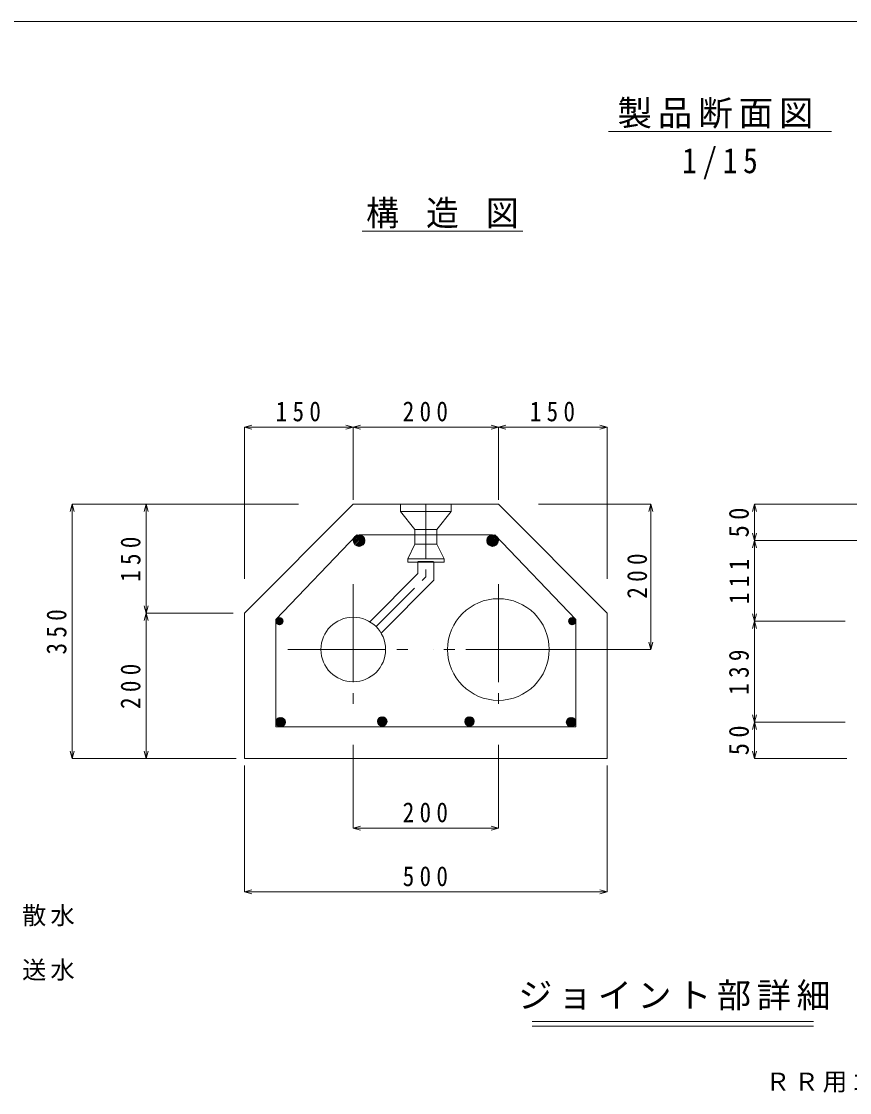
# Model space of a CAD drawing. Units: millimetres, scale not verified. Extents: x -2100 to 2100, y -1470 to 1470.
# Drawn here: x 295 to 1436, y -5 to 1470 of the extents above; entities that cross this region are included whole.
import ezdxf

# ---------------------------------------------------------------- set-up
doc = ezdxf.new("R2010")
doc.units = ezdxf.units.MM
doc.header["$LTSCALE"] = 15
doc.linetypes.add('CHAIN1', pattern=[8, 5, -1, 1, -1])
doc.linetypes.add('CHAIN2', pattern=[12, 9, -1, 1, -1])
for name, color, linetype, lineweight in [('0-1_ブロック', 7, 'Continuous', 9), ('0-2_HI-VP', 7, 'Continuous', 9), ('0-3_鉄筋', 2, 'Continuous', 9), ('0-4_ノズル', 7, 'Continuous', 9), ('0-6_寸法', 4, 'Continuous', 9), ('0-F', 7, 'Continuous', 9), ('1-0', 7, 'Continuous', 9)]:
    doc.layers.add(name, color=color, linetype=linetype, lineweight=lineweight)
doc.styles.add('ＭＳ ゴシック', font='')
doc.styles.get('ＭＳ ゴシック').set_extended_font_data('MS Gothic')

msp = doc.modelspace()

# ---------------------------------------------------------------- linework, layer by layer
at = {"layer": '0-1_ブロック', "color": 5}
msp.add_line((2100, 1470), (-2100, 1470), dxfattribs=at)
at = {"layer": '0-1_ブロック', "color": 3}
for p, q in [((752.38, 805.1), (602.38, 655.1)), ((752.38, 805.1), (952.38, 805.1)), ((952.38, 805.1), (1102.38, 655.1)), ((602.38, 455.1), (602.38, 655.1))]:
    msp.add_line(p, q, dxfattribs=at)
at = {"layer": '0-1_ブロック', "linetype": 'CHAIN2'}
for p, q in [((752.38, 695.1), (752.38, 515.1)), ((952.38, 695.1), (952.38, 515.1)), ((662.38, 605.1), (842.38, 605.1)), ((1042.38, 605.1), (862.38, 605.1))]:
    msp.add_line(p, q, dxfattribs=at)
at = {"layer": '0-1_ブロック', "color": 4}
for p, q in [((999.01, 92.88), (1386.43, 92.88)), ((999.01, 86.64), (1386.43, 86.64))]:
    msp.add_line(p, q, dxfattribs=at)
at = {"layer": '0-1_ブロック', "color": 3}
msp.add_lwpolyline([(602.38, 455.1), (1102.38, 455.1), (1102.38, 655.1)], dxfattribs=at)
at = {"layer": '0-2_HI-VP'}
for centre, radius in [((952.38, 605.1), 70), ((752.38, 605.1), 44.5)]:
    msp.add_circle(centre, radius, dxfattribs=at)
at = {"layer": '0-3_鉄筋'}
for p, q in [((757.16, 763.1), (645.88, 646.29)), ((752.39, 754.59), (760.89, 763.08)), ((752.58, 756.9), (758.58, 762.89)), ((752.72, 752.79), (762.68, 762.76)), ((753.34, 751.29), (764.18, 762.13)), ((754.19, 750.02), (765.45, 761.28)), ((755.25, 748.96), (766.52, 760.23)), ((756.51, 748.1), (767.38, 758.97)), ((757.99, 747.46), (768.01, 757.48)), ((759.78, 747.12), (768.36, 755.7)), ((760.38, 763.1), (944.38, 763.1)), ((762.05, 747.27), (768.2, 753.42)), ((944.98, 747.12), (936.4, 755.7)), ((942.71, 747.27), (936.55, 753.42)), ((946.76, 747.46), (936.74, 757.48)), ((948.25, 748.1), (937.38, 758.97)), ((949.51, 748.96), (938.24, 760.23)), ((950.56, 750.02), (939.3, 761.28)), ((951.42, 751.29), (940.57, 762.13)), ((952.04, 752.79), (942.07, 762.76)), ((952.36, 754.59), (943.87, 763.08)), ((952.17, 756.9), (946.18, 762.89)), ((947.6, 763.1), (1058.88, 646.29)), ((655.8, 643.5), (650.24, 649.06)), ((1048.95, 643.5), (1054.51, 649.06)), ((645.88, 498.6), (645.88, 646.29)), ((645.88, 498.6), (645.88, 646.29)), ((651.66, 639.16), (645.91, 644.91)), ((649.39, 639.31), (646.06, 642.64)), ((653.23, 639.71), (646.45, 646.49)), ((654.44, 640.63), (647.37, 647.69)), ((655.32, 641.87), (648.61, 648.57)), ((655.49, 645.94), (652.68, 648.75)), ((1049.27, 645.94), (1052.08, 648.75)), ((1049.44, 641.87), (1056.15, 648.57)), ((1050.32, 640.63), (1057.39, 647.69)), ((1051.52, 639.71), (1058.31, 646.49)), ((1053.1, 639.16), (1058.85, 644.91)), ((1055.37, 639.31), (1058.7, 642.64)), ((1058.88, 498.6), (1058.88, 646.29)), ((645.88, 504.85), (652.63, 511.59)), ((646.01, 506.38), (651.09, 511.47)), ((646.05, 503.6), (653.87, 511.42)), ((646.4, 502.54), (654.94, 511.07)), ((646.89, 501.61), (655.86, 510.58)), ((647.1, 508.89), (648.58, 510.37)), ((647.5, 500.8), (656.67, 509.98)), ((648.21, 500.11), (657.37, 509.26)), ((649.04, 499.52), (657.96, 508.43)), ((649.99, 499.05), (658.42, 507.49)), ((651.08, 498.73), (658.75, 506.4)), ((652.36, 498.6), (658.88, 505.11)), ((653.98, 498.8), (658.68, 503.5)), ((785.88, 505.85), (792.63, 512.59)), ((786.01, 507.38), (791.09, 512.47)), ((786.05, 504.6), (793.87, 512.42)), ((786.4, 503.54), (794.94, 512.07)), ((786.89, 502.61), (795.86, 511.58)), ((787.1, 509.89), (788.58, 511.37)), ((787.5, 501.8), (796.67, 510.98)), ((788.21, 501.11), (797.37, 510.26)), ((789.04, 500.52), (797.96, 509.43)), ((789.99, 500.05), (798.42, 508.49)), ((791.08, 499.73), (798.75, 507.4)), ((792.36, 499.6), (798.88, 506.11)), ((793.98, 499.8), (798.68, 504.5)), ((912.39, 499.6), (905.88, 506.11)), ((913.68, 499.73), (906.01, 507.4)), ((910.78, 499.8), (906.08, 504.5)), ((914.77, 500.05), (906.33, 508.49)), ((915.71, 500.52), (906.8, 509.43)), ((916.54, 501.11), (907.39, 510.26)), ((917.26, 501.8), (908.08, 510.98)), ((917.86, 502.61), (908.89, 511.58)), ((918.35, 503.54), (909.82, 512.07)), ((918.7, 504.6), (910.88, 512.42)), ((918.87, 505.85), (912.13, 512.59)), ((918.75, 507.38), (913.66, 512.47)), ((917.66, 509.89), (916.17, 511.37)), ((1052.39, 498.6), (1045.88, 505.11)), ((1053.68, 498.73), (1046.01, 506.4)), ((1050.78, 498.8), (1046.08, 503.5)), ((1054.77, 499.05), (1046.33, 507.49)), ((1055.71, 499.52), (1046.8, 508.43)), ((1056.54, 500.11), (1047.39, 509.26)), ((1057.26, 500.8), (1048.08, 509.98)), ((1057.86, 501.61), (1048.89, 510.58)), ((1058.35, 502.54), (1049.82, 511.07)), ((1058.7, 503.6), (1050.88, 511.42)), ((1058.87, 504.85), (1052.13, 511.59)), ((1058.75, 506.38), (1053.66, 511.47)), ((1057.66, 508.89), (1056.17, 510.37)), ((645.88, 498.6), (1058.88, 498.6))]:
    msp.add_line(p, q, dxfattribs=at)
for centre, radius in [((760.38, 755.1), 8), ((944.38, 755.1), 8), ((650.84, 644.1), 5), ((1053.92, 644.1), 5), ((652.38, 505.1), 6.5), ((792.38, 506.1), 6.5), ((912.38, 506.1), 6.5), ((1052.38, 505.1), 6.5)]:
    msp.add_circle(centre, radius, dxfattribs=at)
at = {"layer": '0-4_ノズル'}
for p, q in [((817.39, 805.1), (817.39, 795.15)), ((887.39, 805.1), (887.39, 795.15)), ((817.39, 795.15), (887.39, 795.15)), ((817.39, 795.15), (837.39, 770.15)), ((887.09, 795.15), (867.39, 770.15)), ((837.39, 770.15), (837.39, 765.79)), ((837.69, 770.15), (867.14, 770.15)), ((867.39, 770.15), (867.39, 765.1)), ((837.39, 766.64), (837.39, 750.15)), ((867.39, 765.45), (867.39, 750.15)), ((837.39, 750.15), (827.39, 730.15)), ((837.69, 750.15), (867.14, 750.15)), ((867.39, 750.15), (877.39, 730.15)), ((827.39, 730.15), (827.39, 725.15)), ((827.39, 730.15), (877.39, 730.15)), ((827.39, 725.15), (868.72, 725.15)), ((841.38, 726.1), (863.03, 726.1)), ((841.38, 709.65), (841.38, 725.15)), ((866.63, 725.15), (868.72, 725.15)), ((868.72, 725.15), (877.39, 725.15)), ((877.39, 730.15), (877.39, 725.15)), ((775.09, 643.36), (841.38, 709.65))]:
    msp.add_line(p, q, dxfattribs=at)
at = {"layer": '0-4_ノズル', "color": 4, "linetype": 'CHAIN1'}
for p in [(852.38, 805.1), (783.84, 636.56)]:
    msp.add_line(p, (852.38, 705.1), dxfattribs=at)
at = {"layer": '0-4_ノズル'}
msp.add_lwpolyline([(790.65, 627.81), (863.38, 700.54), (863.38, 725.15)], dxfattribs=at)
at = {"layer": '0-6_寸法'}
for p, q in [((602.38, 911.41), (612.52, 914.13)), ((602.38, 911.41), (752.38, 911.41)), ((602.38, 911.41), (612.52, 908.69)), ((602.38, 911.41), (602.38, 702.36)), ((752.38, 911.41), (742.24, 914.13)), ((752.38, 911.41), (742.24, 908.69)), ((752.38, 911.41), (762.52, 914.13)), ((752.38, 911.41), (952.38, 911.41)), ((752.38, 911.41), (762.52, 908.69)), ((752.38, 911.41), (752.38, 811.07)), ((952.38, 911.41), (942.24, 914.13)), ((952.38, 911.41), (942.24, 908.69)), ((952.38, 911.41), (962.52, 914.13)), ((952.38, 911.41), (1102.38, 911.41)), ((952.38, 911.41), (962.52, 908.69)), ((952.38, 911.41), (952.38, 811.07)), ((1102.38, 911.41), (1092.24, 914.13)), ((1102.38, 911.41), (1092.24, 908.69)), ((1102.38, 911.41), (1102.38, 702.36)), ((365.16, 805.1), (362.45, 794.95)), ((365.16, 455.1), (365.16, 805.1)), ((365.16, 805.1), (367.88, 794.95)), ((365.16, 805.1), (676.74, 805.1)), ((467.12, 805.1), (464.4, 794.95)), ((467.12, 655.1), (467.12, 805.1)), ((467.12, 805.1), (469.83, 794.95)), ((467.12, 805.1), (587.17, 805.1)), ((1162.45, 805.1), (1007.37, 805.1)), ((1162.45, 805.1), (1159.73, 794.95)), ((1162.45, 605.1), (1162.45, 805.1)), ((1162.45, 805.1), (1165.17, 794.95)), ((1305.07, 805.1), (1302.35, 794.95)), ((1305.07, 755.1), (1305.07, 805.1)), ((1305.07, 805.1), (1307.79, 794.95)), ((1305.07, 805.1), (1561.73, 805.1)), ((1305.07, 755.1), (1302.35, 765.24)), ((1305.07, 755.1), (1302.35, 744.95)), ((1305.07, 755.1), (1307.79, 765.24)), ((1305.07, 644.1), (1305.07, 755.1)), ((1305.07, 755.1), (1307.79, 744.95)), ((1305.07, 755.1), (1511.73, 755.1)), ((467.12, 655.1), (464.4, 665.24)), ((467.12, 655.1), (469.83, 665.24)), ((467.12, 655.1), (464.4, 644.95)), ((467.12, 455.1), (467.12, 655.1)), ((467.12, 655.1), (469.83, 644.95)), ((467.12, 655.1), (587.17, 655.1)), ((1305.07, 644.1), (1302.35, 654.24)), ((1305.07, 644.1), (1307.79, 654.24)), ((1305.07, 644.1), (1302.35, 633.95)), ((1305.07, 505.1), (1305.07, 644.1)), ((1305.07, 644.1), (1307.79, 633.95)), ((1305.07, 644.1), (1429.9, 644.1)), ((1162.45, 605.1), (1007.37, 605.1)), ((1162.45, 605.1), (1159.73, 615.24)), ((1162.45, 605.1), (1165.17, 615.24)), ((1305.07, 505.1), (1302.35, 515.24)), ((1305.07, 505.1), (1302.35, 494.95)), ((1305.07, 505.1), (1307.79, 515.24)), ((1305.07, 455.1), (1305.07, 505.1)), ((1305.07, 505.1), (1307.79, 494.95)), ((1305.07, 505.1), (1429.9, 505.1)), ((752.38, 359.27), (752.38, 474.02)), ((952.38, 359.27), (952.38, 474.02)), ((365.16, 455.1), (362.45, 465.24)), ((365.16, 455.1), (367.88, 465.24)), ((467.12, 455.1), (464.4, 465.24)), ((467.12, 455.1), (469.83, 465.24)), ((1305.07, 455.1), (1302.35, 465.24)), ((1305.07, 455.1), (1307.79, 465.24)), ((365.16, 455.1), (591.14, 455.1)), ((467.12, 455.1), (587.17, 455.1)), ((602.38, 271.32), (602.38, 445.33)), ((1102.38, 271.32), (1102.38, 445.33)), ((1305.07, 455.1), (1432.15, 455.1)), ((752.38, 359.27), (762.52, 361.99)), ((752.38, 359.27), (952.38, 359.27)), ((752.38, 359.27), (762.52, 356.55)), ((952.38, 359.27), (942.24, 361.99)), ((952.38, 359.27), (942.24, 356.55)), ((602.38, 271.32), (612.52, 274.04)), ((602.38, 271.32), (1102.38, 271.32)), ((602.38, 271.32), (612.52, 268.6)), ((1102.38, 271.32), (1092.24, 274.04)), ((1102.38, 271.32), (1092.24, 268.6))]:
    msp.add_line(p, q, dxfattribs=at)
at = {"layer": '0-F', "color": 3}
for p, q in [((1104.12, 1318.52), (1411.4, 1318.52)), ((764.55, 1181.24), (985.76, 1181.24))]:
    msp.add_line(p, q, dxfattribs=at)

# ---------------------------------------------------------------- texts
at = {"layer": '0-1_ブロック', "attachment_point": 7, "style": 'ＭＳ ゴシック'}
for s, insert, char_height in [('\\T1.17;ジョイント部詳細', (979.76, 108.04), 34.31), ('\\T1.17;ＲＲ用ゴムリング', (1320.43, -5.03), 24.63)]:
    msp.add_mtext(s, dxfattribs=dict(at, insert=insert, char_height=char_height))
at = {"layer": '0-6_寸法', "char_height": 27.49, "attachment_point": 7, "style": 'ＭＳ ゴシック'}
for s, insert in [('\\T1.46;\\W0.85;150', (645.5, 918.91)), ('\\T1.46;\\W0.85;200', (820.5, 918.91)), ('\\T1.46;\\W0.85;150', (995.5, 918.91)), ('\\T1.46;\\W0.85;200', (820.5, 366.77)), ('\\T1.46;\\W0.85;500', (820.5, 278.82))]:
    msp.add_mtext(s, dxfattribs=dict(at, insert=insert))
at = {"layer": '0-6_寸法', "char_height": 27.49, "attachment_point": 7, "rotation": 90, "style": 'ＭＳ ゴシック'}
for s, insert in [('\\T1.44;\\W0.9;50', (1297.57, 759.47)), ('\\T1.46;\\W0.85;150', (459.62, 698.22)), ('\\T1.46;\\W0.85;200', (1157.38, 675.09)), ('\\T1.46;\\W0.85;111', (1297.57, 667.72)), ('\\T1.46;\\W0.85;350', (357.66, 598.22)), ('\\T1.46;\\W0.85;139', (1297.57, 542.72)), ('\\T1.46;\\W0.85;200', (459.62, 523.22)), ('\\T1.44;\\W0.9;50', (1297.57, 459.47))]:
    msp.add_mtext(s, dxfattribs=dict(at, insert=insert))
at = {"layer": '0-F', "char_height": 34.84, "attachment_point": 7, "style": 'ＭＳ ゴシック'}
for s, insert in [('\\T1.17;製品断面図', (1116.36, 1322.26)), ('\\T1.39;\\W0.85;1/15', (1205.42, 1252.51)), ('\\T1.22;\\W0.95;構\\~造\\~図', (770.06, 1184.96))]:
    msp.add_mtext(s, dxfattribs=dict(at, insert=insert))
at = {"layer": '1-0', "char_height": 24.51, "attachment_point": 7, "style": 'ＭＳ ゴシック'}
for s, insert in [('\\T1.17;\u3000散水', (257.04, 223.95)), ('\\T1.17;\u3000送水', (257.04, 148.95))]:
    msp.add_mtext(s, dxfattribs=dict(at, insert=insert))

doc.saveas('drawing.dxf')
